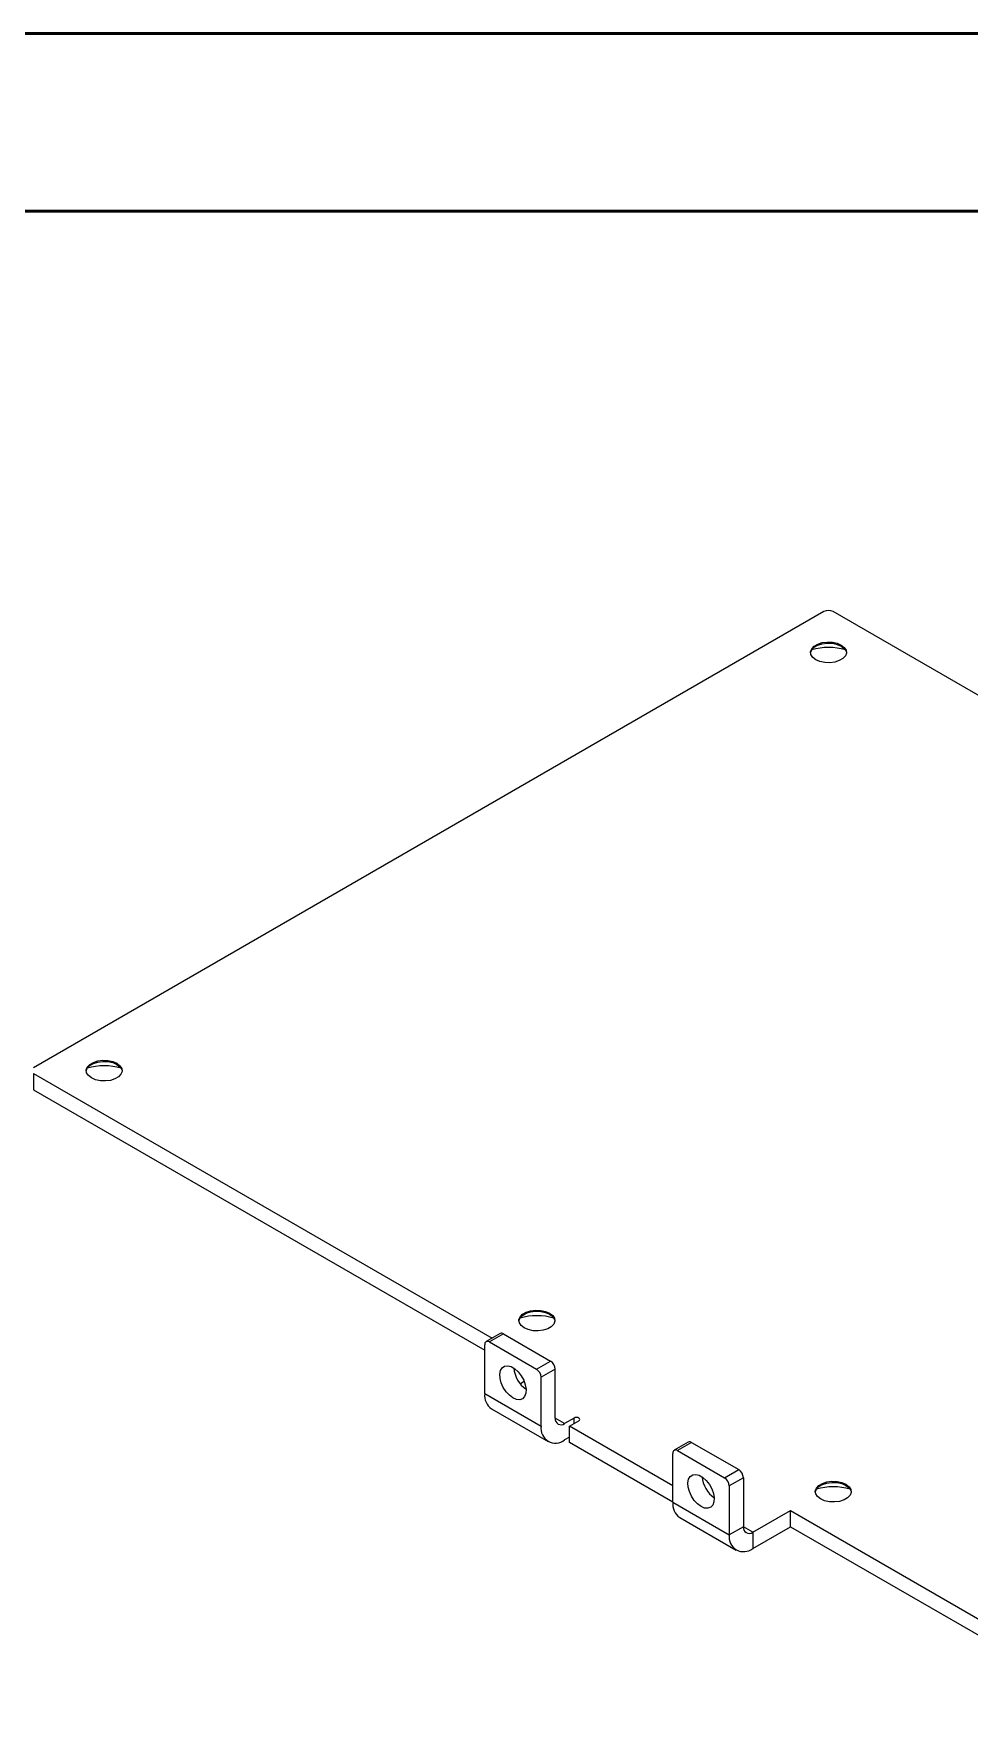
# Paper-space layout 'Flat Pattern 1_1' of a CAD drawing. Header units: millimetres. Extents: x 0 to 420, y 0 to 297.
# Drawn here: x 281.2 to 333.9, y 202.5 to 297.2 of the extents above; entities that cross this region are included whole.
import ezdxf

# ---------------------------------------------------------------- set-up
doc = ezdxf.new("R2010")
doc.units = ezdxf.units.MM

psp = doc.layouts.new('Flat Pattern 1_1')

# ---------------------------------------------------------------- linework, layer by layer
at = {"color": 7, "linetype": 'Continuous', "lineweight": 50}
for p, q in [((0.079, 297.215), (420.079, 297.215)), ((10.079, 287.215), (410.079, 287.215))]:
    psp.add_line(p, q, dxfattribs=at)
at = {"color": 7, "linetype": 'Continuous', "lineweight": 25}
for p, q in [((325.699, 264.64), (281.151, 238.923)), ((371.996, 238.219), (326.229, 264.64)), ((281.151, 238.617), (307.001, 223.694)), ((281.151, 238.617), (281.151, 237.698)), ((281.151, 237.698), (306.581, 223.018)), ((307.454, 223.956), (306.658, 223.496)), ((307.641, 223.937), (306.846, 223.478)), ((307.641, 223.937), (310.293, 222.406)), ((306.581, 220.569), (306.581, 223.325)), ((306.846, 223.478), (309.497, 221.947)), ((309.497, 221.947), (310.293, 222.406)), ((310.558, 221.947), (309.763, 221.488)), ((310.558, 219.191), (310.558, 221.947)), ((308.812, 221.245), (308.592, 221.118)), ((309.763, 218.732), (309.763, 221.488)), ((306.581, 220.569), (309.763, 218.732)), ((306.969, 219.711), (310.151, 217.874)), ((311.088, 218.885), (310.558, 219.191)), ((311.619, 219.191), (311.088, 218.885)), ((311.354, 218.732), (311.884, 219.038)), ((311.619, 218.885), (311.619, 219.191)), ((311.354, 218.119), (311.088, 217.966)), ((317.187, 215.364), (311.354, 218.732)), ((311.354, 217.813), (311.354, 218.732)), ((317.187, 214.446), (311.354, 217.813)), ((317.187, 214.446), (317.187, 217.202)), ((318.06, 217.833), (317.265, 217.373)), ((318.248, 217.814), (317.452, 217.355)), ((317.452, 217.355), (320.104, 215.824)), ((318.248, 217.814), (320.899, 216.283)), ((320.104, 215.824), (320.899, 216.283)), ((321.165, 215.824), (320.369, 215.365)), ((320.369, 215.365), (320.369, 212.609)), ((321.165, 215.824), (321.165, 213.068)), ((317.187, 214.446), (320.369, 212.609)), ((317.576, 213.587), (320.758, 211.751)), ((321.695, 212.762), (323.816, 213.987)), ((323.816, 213.987), (342.139, 203.409)), ((323.816, 213.068), (323.816, 213.987)), ((321.165, 213.068), (320.369, 212.609)), ((321.695, 212.762), (321.165, 213.068)), ((321.695, 211.843), (323.816, 213.068)), ((321.695, 212.762), (321.695, 211.843)), ((323.816, 213.068), (342.139, 202.49))]:
    psp.add_line(p, q, dxfattribs=at)
at = {"color": 7, "linetype": 'Continuous', "lineweight": 25, "flags": 128}
for points in [[(324.953, 262.313), (324.954, 262.324), (325.015, 262.486), (325.154, 262.632), (325.357, 262.75), (325.61, 262.83), (325.892, 262.865), (326.179, 262.853), (326.449, 262.795), (326.68, 262.696), (326.853, 262.562), (326.954, 262.406), (326.975, 262.313)], [(325.248, 261.93), (325.075, 262.063), (324.975, 262.219), (324.954, 262.385), (325.015, 262.548), (325.154, 262.694), (325.357, 262.811), (325.61, 262.891), (325.892, 262.926), (326.179, 262.915), (326.449, 262.856), (326.68, 262.757), (326.853, 262.624), (326.954, 262.468), (326.974, 262.302), (326.913, 262.139), (326.775, 261.993), (326.571, 261.876), (326.318, 261.796), (326.036, 261.76), (325.749, 261.772), (325.479, 261.83), (325.248, 261.93)], [(284.118, 238.739), (284.119, 238.75), (284.18, 238.913), (284.318, 239.059), (284.522, 239.176), (284.775, 239.256), (285.057, 239.291), (285.344, 239.28), (285.614, 239.221), (285.845, 239.122), (286.017, 238.989), (286.118, 238.833), (286.14, 238.739)], [(284.413, 238.356), (284.24, 238.49), (284.139, 238.645), (284.119, 238.811), (284.18, 238.974), (284.318, 239.12), (284.522, 239.238), (284.775, 239.317), (285.057, 239.353), (285.344, 239.341), (285.614, 239.283), (285.845, 239.183), (286.017, 239.05), (286.118, 238.894), (286.139, 238.728), (286.077, 238.565), (285.939, 238.419), (285.736, 238.302), (285.483, 238.222), (285.201, 238.187), (284.914, 238.199), (284.643, 238.257), (284.413, 238.356)], [(308.513, 224.656), (308.514, 224.667), (308.575, 224.83), (308.713, 224.976), (308.917, 225.093), (309.17, 225.173), (309.452, 225.208), (309.739, 225.197), (310.009, 225.138), (310.24, 225.039), (310.413, 224.906), (310.513, 224.75), (310.535, 224.656)], [(308.808, 224.273), (308.635, 224.406), (308.535, 224.562), (308.514, 224.728), (308.575, 224.891), (308.713, 225.037), (308.917, 225.155), (309.17, 225.234), (309.452, 225.27), (309.739, 225.258), (310.009, 225.2), (310.24, 225.1), (310.413, 224.967), (310.513, 224.811), (310.534, 224.645), (310.473, 224.482), (310.334, 224.336), (310.131, 224.219), (309.878, 224.139), (309.596, 224.104), (309.309, 224.115), (309.039, 224.174), (308.808, 224.273)], [(308.172, 220.324), (307.971, 220.472), (307.786, 220.672), (307.629, 220.91), (307.512, 221.168), (307.445, 221.427), (307.431, 221.668), (307.472, 221.872), (307.565, 222.026), (307.703, 222.117), (307.876, 222.139), (308.07, 222.089), (308.273, 221.973), (308.467, 221.797), (308.64, 221.576), (308.778, 221.326), (308.871, 221.065), (308.912, 220.812), (308.899, 220.587), (308.831, 220.407), (308.714, 220.283), (308.557, 220.226), (308.372, 220.24), (308.172, 220.324)], [(311.884, 219.038), (311.925, 219.073), (311.939, 219.115), (311.925, 219.156), (311.884, 219.191), (311.823, 219.215), (311.751, 219.223), (311.68, 219.215), (311.619, 219.191)], [(318.778, 214.201), (318.578, 214.349), (318.392, 214.549), (318.236, 214.787), (318.119, 215.045), (318.051, 215.304), (318.037, 215.545), (318.079, 215.749), (318.172, 215.903), (318.31, 215.994), (318.482, 216.016), (318.677, 215.966), (318.879, 215.849), (319.074, 215.674), (319.247, 215.453), (319.385, 215.203), (319.478, 214.942), (319.519, 214.689), (319.505, 214.464), (319.437, 214.283), (319.321, 214.16), (319.164, 214.103), (318.978, 214.117), (318.778, 214.201)], [(325.218, 215.012), (325.219, 215.023), (325.281, 215.186), (325.419, 215.332), (325.623, 215.449), (325.875, 215.529), (326.157, 215.565), (326.445, 215.553), (326.715, 215.495), (326.945, 215.395), (327.118, 215.262), (327.219, 215.106), (327.24, 215.012)], [(325.513, 214.629), (325.341, 214.763), (325.24, 214.919), (325.219, 215.084), (325.281, 215.247), (325.419, 215.393), (325.623, 215.511), (325.875, 215.59), (326.157, 215.626), (326.445, 215.614), (326.715, 215.556), (326.945, 215.456), (327.118, 215.323), (327.219, 215.167), (327.239, 215.001), (327.178, 214.839), (327.04, 214.693), (326.836, 214.575), (326.583, 214.495), (326.302, 214.46), (326.014, 214.472), (325.744, 214.53), (325.513, 214.629)]]:
    psp.add_lwpolyline(points, dxfattribs=at)
at = {"color": 7, "linetype": 'Continuous', "lineweight": 25}
for centre, radius, start, end in [((325.964, 264.128), 0.576, 62.60998, 117.39002), ((325.964, 259.238), 3.38, 73.63983, 106.36017), ((285.129, 235.664), 3.38, 73.63988, 106.36012), ((309.524, 221.581), 3.38, 73.63974, 106.36029), ((307.531, 223.784), 0.189, 54.38251, 114.30702), ((306.742, 223.351), 0.164, 50.79676, 189.21404), ((309.838, 222.144), 1.618, 184.93134, 235.06329), ((309.187, 221.462), 0.576, 2.60548, 57.3945), ((309.982, 221.921), 0.576, 2.60548, 57.3945), ((307.495, 220.466), 0.921, 173.56054, 235.12731), ((310.881, 219.139), 0.328, 170.78576, 309.20331), ((310.571, 218.601), 0.819, 170.78587, 309.20328), ((317.349, 217.228), 0.164, 50.79673, 189.21421), ((318.138, 217.661), 0.189, 54.38233, 114.30724), ((320.589, 215.798), 0.576, 2.6054, 57.39454), ((320.445, 216.021), 1.618, 184.93143, 235.06321), ((319.793, 215.339), 0.576, 2.6054, 57.39454), ((326.229, 211.937), 3.38, 73.63967, 106.36037), ((318.075, 214.331), 0.895, 172.59546, 236.09239), ((321.177, 212.478), 0.819, 170.78587, 309.20328), ((321.488, 213.016), 0.328, 170.78576, 309.20331)]:
    psp.add_arc(centre, radius, start, end, dxfattribs=at)

doc.saveas('drawing.dxf')
